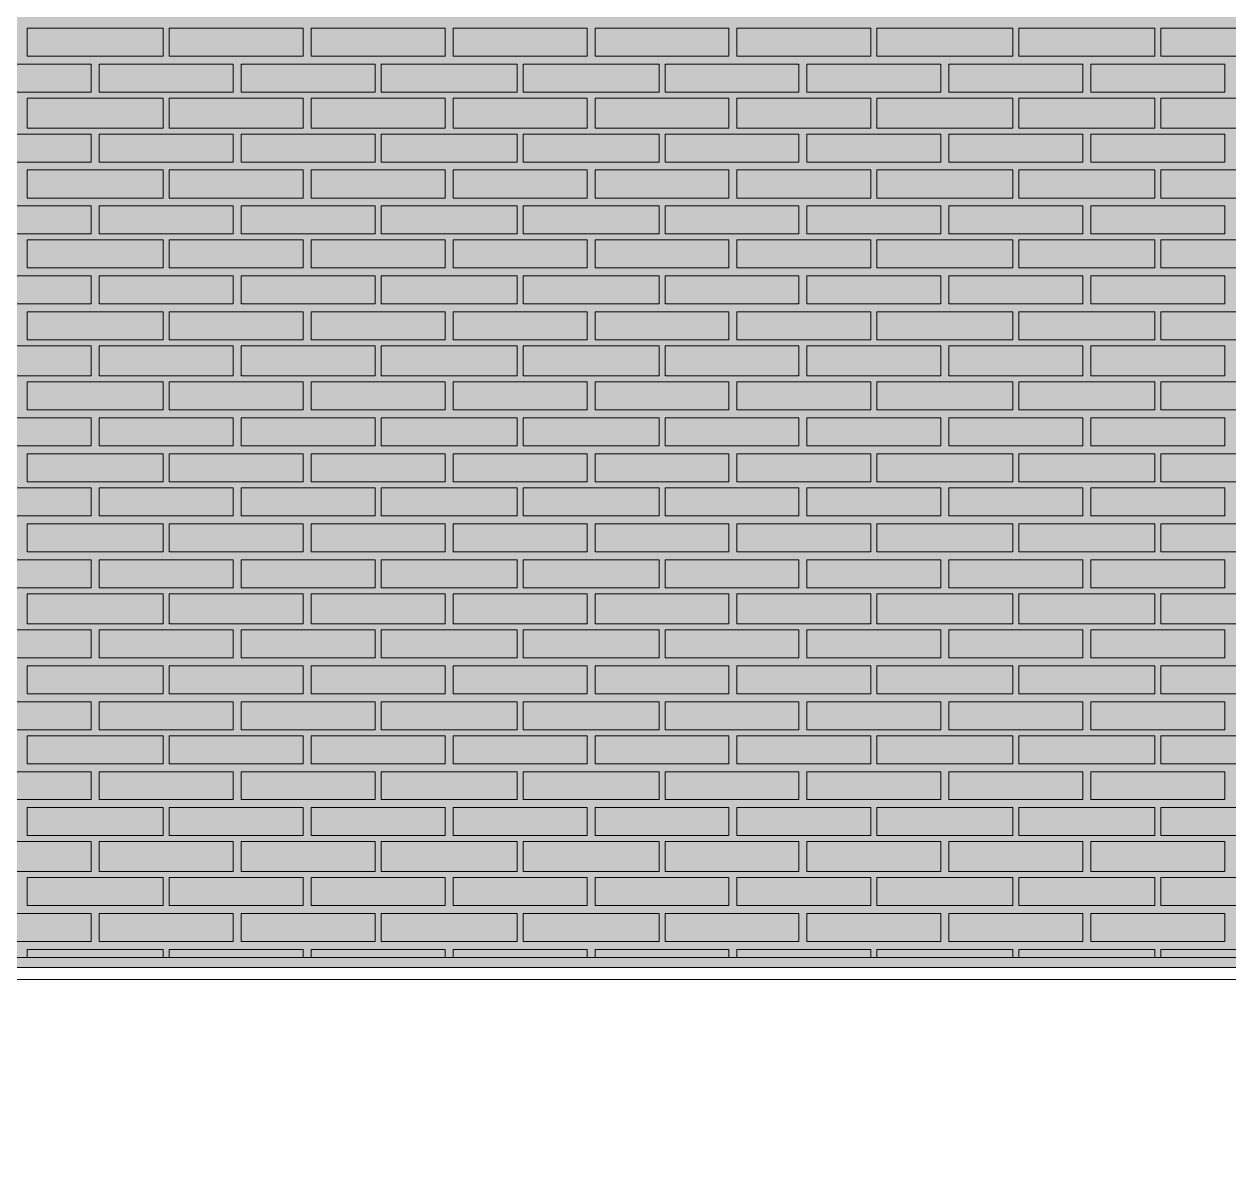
# Model space of a CAD drawing. Header units: millimetres. Extents: x -28928 to 100580, y -22867 to 36490.
# Drawn here: x 77097 to 79646, y 15875 to 18319 of the extents above; entities that cross this region are included whole.
import ezdxf

# ---------------------------------------------------------------- set-up
doc = ezdxf.new("R2010")
doc.units = ezdxf.units.MM
doc.layers.add('PDF _Геометрия', color=7, linetype='Continuous', true_color=0x8f8e8d)
doc.layers.add('PDF _Сплошная заливка', color=7, linetype='Continuous', true_color=0xffffff)

msp = doc.modelspace()

# ---------------------------------------------------------------- hatches: boundary and pattern name
at = {"layer": 'PDF _Сплошная заливка', "true_color": 0xdcd6cf, "transparency": 33554559}
msp.add_hatch(color=254, dxfattribs=at).paths.add_polyline_path([(64868.4, 16343.4), (64868.4, 19592.6), (66268.7, 19592.6), (66268.7, 16343.4), (82239.9, 16343.4), (82239.9, 30089.1), (52662.6, 30089.1), (52662.6, 16343.4), (62173.4, 16343.4), (62173.4, 19592.6), (64271.8, 19592.6), (64271.8, 16343.4)])

# ---------------------------------------------------------------- linework, layer by layer
at = {"layer": 'PDF _Геометрия', "color": 7, "lineweight": 9}
for points in [[(66268.7, 16343.4), (82239.9, 16343.4), (82261.1, 16343.4), (82261.1, 30089.1)], [(82117.2, 14536.8), (82117.2, 16296.8), (63269.1, 16296.8), (-22471.6, 16296.8)]]:
    msp.add_lwpolyline(points, dxfattribs=at)
at = {"layer": 'PDF _Геометрия', "lineweight": 9}
for points in [[(77391.4, 18251.4), (77247.6, 18251.4), (77103.7, 18251.4), (77103.7, 18310.7), (77247.6, 18310.7), (77391.4, 18310.7)], [(77687.6, 18251.4), (77548, 18251.4), (77404.1, 18251.4), (77404.1, 18310.7), (77548, 18310.7), (77687.6, 18310.7)], [(77988, 18251.4), (77848.4, 18251.4), (77704.5, 18251.4), (77704.5, 18310.7), (77848.4, 18310.7), (77988, 18310.7)], [(78288.4, 18251.4), (78148.7, 18251.4), (78004.9, 18251.4), (78004.9, 18310.7), (78148.7, 18310.7), (78288.4, 18310.7)], [(78588.7, 18251.4), (78444.9, 18251.4), (78305.3, 18251.4), (78305.3, 18310.7), (78444.9, 18310.7), (78588.7, 18310.7)], [(78889.1, 18251.4), (78745.3, 18251.4), (78605.7, 18251.4), (78605.7, 18310.7), (78745.3, 18310.7), (78889.1, 18310.7)], [(79189.5, 18251.4), (79045.7, 18251.4), (78901.8, 18251.4), (78901.8, 18310.7), (79045.7, 18310.7), (79189.5, 18310.7)], [(79489.9, 18251.4), (79346.1, 18251.4), (79202.2, 18251.4), (79202.2, 18310.7), (79346.1, 18310.7), (79489.9, 18310.7)], [(79790.3, 18251.4), (79646.4, 18251.4), (79502.6, 18251.4), (79502.6, 18310.7), (79646.4, 18310.7), (79790.3, 18310.7)], [(77239.1, 18234.5), (77239.1, 18175.3), (76955.7, 18175.3), (76955.7, 18234.5)], [(77539.5, 18234.5), (77539.5, 18175.3), (77256.1, 18175.3), (77256.1, 18234.5)], [(77839.9, 18234.5), (77839.9, 18175.3), (77556.4, 18175.3), (77556.4, 18234.5)], [(78140.3, 18234.5), (78140.3, 18175.3), (77852.6, 18175.3), (77852.6, 18234.5)], [(78440.7, 18234.5), (78440.7, 18175.3), (78153, 18175.3), (78153, 18234.5)], [(78736.8, 18234.5), (78736.8, 18175.3), (78453.4, 18175.3), (78453.4, 18234.5)], [(79037.2, 18234.5), (79037.2, 18175.3), (78753.7, 18175.3), (78753.7, 18234.5)], [(79337.6, 18234.5), (79337.6, 18175.3), (79054.1, 18175.3), (79054.1, 18234.5)], [(79638, 18234.5), (79638, 18175.3), (79354.5, 18175.3), (79354.5, 18234.5)], [(77391.4, 18099.1), (77247.6, 18099.1), (77103.7, 18099.1), (77103.7, 18162.6), (77247.6, 18162.6), (77391.4, 18162.6)], [(77687.6, 18099.1), (77548, 18099.1), (77404.1, 18099.1), (77404.1, 18162.6), (77548, 18162.6), (77687.6, 18162.6)], [(77988, 18099.1), (77848.4, 18099.1), (77704.5, 18099.1), (77704.5, 18162.6), (77848.4, 18162.6), (77988, 18162.6)], [(78288.4, 18099.1), (78148.7, 18099.1), (78004.9, 18099.1), (78004.9, 18162.6), (78148.7, 18162.6), (78288.4, 18162.6)], [(78588.7, 18099.1), (78444.9, 18099.1), (78305.3, 18099.1), (78305.3, 18162.6), (78444.9, 18162.6), (78588.7, 18162.6)], [(78889.1, 18099.1), (78745.3, 18099.1), (78605.7, 18099.1), (78605.7, 18162.6), (78745.3, 18162.6), (78889.1, 18162.6)], [(79189.5, 18099.1), (79045.7, 18099.1), (78901.8, 18099.1), (78901.8, 18162.6), (79045.7, 18162.6), (79189.5, 18162.6)], [(79489.9, 18099.1), (79346.1, 18099.1), (79202.2, 18099.1), (79202.2, 18162.6), (79346.1, 18162.6), (79489.9, 18162.6)], [(79790.3, 18099.1), (79646.4, 18099.1), (79502.6, 18099.1), (79502.6, 18162.6), (79646.4, 18162.6), (79790.3, 18162.6)], [(77239.1, 18086.4), (77239.1, 18027.2), (76955.7, 18027.2), (76955.7, 18086.4)], [(77539.5, 18086.4), (77539.5, 18027.2), (77256.1, 18027.2), (77256.1, 18086.4)], [(77839.9, 18086.4), (77839.9, 18027.2), (77556.4, 18027.2), (77556.4, 18086.4)], [(78140.3, 18086.4), (78140.3, 18027.2), (77852.6, 18027.2), (77852.6, 18086.4)], [(78440.7, 18086.4), (78440.7, 18027.2), (78153, 18027.2), (78153, 18086.4)], [(78736.8, 18086.4), (78736.8, 18027.2), (78453.4, 18027.2), (78453.4, 18086.4)], [(79037.2, 18086.4), (79037.2, 18027.2), (78753.7, 18027.2), (78753.7, 18086.4)], [(79337.6, 18086.4), (79337.6, 18027.2), (79054.1, 18027.2), (79054.1, 18086.4)], [(79638, 18086.4), (79638, 18027.2), (79354.5, 18027.2), (79354.5, 18086.4)], [(77391.4, 17951), (77247.6, 17951), (77103.7, 17951), (77103.7, 18010.3), (77247.6, 18010.3), (77391.4, 18010.3)], [(77687.6, 17951), (77548, 17951), (77404.1, 17951), (77404.1, 18010.3), (77548, 18010.3), (77687.6, 18010.3)], [(77988, 17951), (77848.4, 17951), (77704.5, 17951), (77704.5, 18010.3), (77848.4, 18010.3), (77988, 18010.3)], [(78288.4, 17951), (78148.7, 17951), (78004.9, 17951), (78004.9, 18010.3), (78148.7, 18010.3), (78288.4, 18010.3)], [(78588.7, 17951), (78444.9, 17951), (78305.3, 17951), (78305.3, 18010.3), (78444.9, 18010.3), (78588.7, 18010.3)], [(78889.1, 17951), (78745.3, 17951), (78605.7, 17951), (78605.7, 18010.3), (78745.3, 18010.3), (78889.1, 18010.3)], [(79189.5, 17951), (79045.7, 17951), (78901.8, 17951), (78901.8, 18010.3), (79045.7, 18010.3), (79189.5, 18010.3)], [(79489.9, 17951), (79346.1, 17951), (79202.2, 17951), (79202.2, 18010.3), (79346.1, 18010.3), (79489.9, 18010.3)], [(79790.3, 17951), (79646.4, 17951), (79502.6, 17951), (79502.6, 18010.3), (79646.4, 18010.3), (79790.3, 18010.3)], [(77239.1, 17934.1), (77239.1, 17874.9), (76955.7, 17874.9), (76955.7, 17934.1)], [(77539.5, 17934.1), (77539.5, 17874.9), (77256.1, 17874.9), (77256.1, 17934.1)], [(77839.9, 17934.1), (77839.9, 17874.9), (77556.4, 17874.9), (77556.4, 17934.1)], [(78140.3, 17934.1), (78140.3, 17874.9), (77852.6, 17874.9), (77852.6, 17934.1)], [(78440.7, 17934.1), (78440.7, 17874.9), (78153, 17874.9), (78153, 17934.1)], [(78736.8, 17934.1), (78736.8, 17874.9), (78453.4, 17874.9), (78453.4, 17934.1)], [(79037.2, 17934.1), (79037.2, 17874.9), (78753.7, 17874.9), (78753.7, 17934.1)], [(79337.6, 17934.1), (79337.6, 17874.9), (79054.1, 17874.9), (79054.1, 17934.1)], [(79638, 17934.1), (79638, 17874.9), (79354.5, 17874.9), (79354.5, 17934.1)], [(77391.4, 17803), (77247.6, 17803), (77103.7, 17803), (77103.7, 17862.2), (77247.6, 17862.2), (77391.4, 17862.2)], [(77687.6, 17803), (77548, 17803), (77404.1, 17803), (77404.1, 17862.2), (77548, 17862.2), (77687.6, 17862.2)], [(77988, 17803), (77848.4, 17803), (77704.5, 17803), (77704.5, 17862.2), (77848.4, 17862.2), (77988, 17862.2)], [(78288.4, 17803), (78148.7, 17803), (78004.9, 17803), (78004.9, 17862.2), (78148.7, 17862.2), (78288.4, 17862.2)], [(78588.7, 17803), (78444.9, 17803), (78305.3, 17803), (78305.3, 17862.2), (78444.9, 17862.2), (78588.7, 17862.2)], [(78889.1, 17803), (78745.3, 17803), (78605.7, 17803), (78605.7, 17862.2), (78745.3, 17862.2), (78889.1, 17862.2)], [(79189.5, 17803), (79045.7, 17803), (78901.8, 17803), (78901.8, 17862.2), (79045.7, 17862.2), (79189.5, 17862.2)], [(79489.9, 17803), (79346.1, 17803), (79202.2, 17803), (79202.2, 17862.2), (79346.1, 17862.2), (79489.9, 17862.2)], [(79790.3, 17803), (79646.4, 17803), (79502.6, 17803), (79502.6, 17862.2), (79646.4, 17862.2), (79790.3, 17862.2)], [(77239.1, 17786), (77239.1, 17726.8), (76955.7, 17726.8), (76955.7, 17786)], [(77539.5, 17786), (77539.5, 17726.8), (77256.1, 17726.8), (77256.1, 17786)], [(77839.9, 17786), (77839.9, 17726.8), (77556.4, 17726.8), (77556.4, 17786)], [(78140.3, 17786), (78140.3, 17726.8), (77852.6, 17726.8), (77852.6, 17786)], [(78440.7, 17786), (78440.7, 17726.8), (78153, 17726.8), (78153, 17786)], [(78736.8, 17786), (78736.8, 17726.8), (78453.4, 17726.8), (78453.4, 17786)], [(79037.2, 17786), (79037.2, 17726.8), (78753.7, 17726.8), (78753.7, 17786)], [(79337.6, 17786), (79337.6, 17726.8), (79054.1, 17726.8), (79054.1, 17786)], [(79638, 17786), (79638, 17726.8), (79354.5, 17726.8), (79354.5, 17786)], [(77391.4, 17650.7), (77247.6, 17650.7), (77103.7, 17650.7), (77103.7, 17709.9), (77247.6, 17709.9), (77391.4, 17709.9)], [(77687.6, 17650.7), (77548, 17650.7), (77404.1, 17650.7), (77404.1, 17709.9), (77548, 17709.9), (77687.6, 17709.9)], [(77988, 17650.7), (77848.4, 17650.7), (77704.5, 17650.7), (77704.5, 17709.9), (77848.4, 17709.9), (77988, 17709.9)], [(78288.4, 17650.7), (78148.7, 17650.7), (78004.9, 17650.7), (78004.9, 17709.9), (78148.7, 17709.9), (78288.4, 17709.9)], [(78588.7, 17650.7), (78444.9, 17650.7), (78305.3, 17650.7), (78305.3, 17709.9), (78444.9, 17709.9), (78588.7, 17709.9)], [(78889.1, 17650.7), (78745.3, 17650.7), (78605.7, 17650.7), (78605.7, 17709.9), (78745.3, 17709.9), (78889.1, 17709.9)], [(79189.5, 17650.7), (79045.7, 17650.7), (78901.8, 17650.7), (78901.8, 17709.9), (79045.7, 17709.9), (79189.5, 17709.9)], [(79489.9, 17650.7), (79346.1, 17650.7), (79202.2, 17650.7), (79202.2, 17709.9), (79346.1, 17709.9), (79489.9, 17709.9)], [(79790.3, 17650.7), (79646.4, 17650.7), (79502.6, 17650.7), (79502.6, 17709.9), (79646.4, 17709.9), (79790.3, 17709.9)], [(77239.1, 17638), (77239.1, 17574.5), (76955.7, 17574.5), (76955.7, 17638)], [(77539.5, 17638), (77539.5, 17574.5), (77256.1, 17574.5), (77256.1, 17638)], [(77839.9, 17638), (77839.9, 17574.5), (77556.4, 17574.5), (77556.4, 17638)], [(78140.3, 17638), (78140.3, 17574.5), (77852.6, 17574.5), (77852.6, 17638)], [(78440.7, 17638), (78440.7, 17574.5), (78153, 17574.5), (78153, 17638)], [(78736.8, 17638), (78736.8, 17574.5), (78453.4, 17574.5), (78453.4, 17638)], [(79037.2, 17638), (79037.2, 17574.5), (78753.7, 17574.5), (78753.7, 17638)], [(79337.6, 17638), (79337.6, 17574.5), (79054.1, 17574.5), (79054.1, 17638)], [(79638, 17638), (79638, 17574.5), (79354.5, 17574.5), (79354.5, 17638)], [(77391.4, 17502.6), (77247.6, 17502.6), (77103.7, 17502.6), (77103.7, 17561.8), (77247.6, 17561.8), (77391.4, 17561.8)], [(77687.6, 17502.6), (77548, 17502.6), (77404.1, 17502.6), (77404.1, 17561.8), (77548, 17561.8), (77687.6, 17561.8)], [(77988, 17502.6), (77848.4, 17502.6), (77704.5, 17502.6), (77704.5, 17561.8), (77848.4, 17561.8), (77988, 17561.8)], [(78288.4, 17502.6), (78148.7, 17502.6), (78004.9, 17502.6), (78004.9, 17561.8), (78148.7, 17561.8), (78288.4, 17561.8)], [(78588.7, 17502.6), (78444.9, 17502.6), (78305.3, 17502.6), (78305.3, 17561.8), (78444.9, 17561.8), (78588.7, 17561.8)], [(78889.1, 17502.6), (78745.3, 17502.6), (78605.7, 17502.6), (78605.7, 17561.8), (78745.3, 17561.8), (78889.1, 17561.8)], [(79189.5, 17502.6), (79045.7, 17502.6), (78901.8, 17502.6), (78901.8, 17561.8), (79045.7, 17561.8), (79189.5, 17561.8)], [(79489.9, 17502.6), (79346.1, 17502.6), (79202.2, 17502.6), (79202.2, 17561.8), (79346.1, 17561.8), (79489.9, 17561.8)], [(79790.3, 17502.6), (79646.4, 17502.6), (79502.6, 17502.6), (79502.6, 17561.8), (79646.4, 17561.8), (79790.3, 17561.8)], [(77239.1, 17485.7), (77239.1, 17426.4), (76955.7, 17426.4), (76955.7, 17485.7)], [(77539.5, 17485.7), (77539.5, 17426.4), (77256.1, 17426.4), (77256.1, 17485.7)], [(77839.9, 17485.7), (77839.9, 17426.4), (77556.4, 17426.4), (77556.4, 17485.7)], [(78140.3, 17485.7), (78140.3, 17426.4), (77852.6, 17426.4), (77852.6, 17485.7)], [(78440.7, 17485.7), (78440.7, 17426.4), (78153, 17426.4), (78153, 17485.7)], [(78736.8, 17485.7), (78736.8, 17426.4), (78453.4, 17426.4), (78453.4, 17485.7)], [(79037.2, 17485.7), (79037.2, 17426.4), (78753.7, 17426.4), (78753.7, 17485.7)], [(79337.6, 17485.7), (79337.6, 17426.4), (79054.1, 17426.4), (79054.1, 17485.7)], [(79638, 17485.7), (79638, 17426.4), (79354.5, 17426.4), (79354.5, 17485.7)], [(77391.4, 17350.3), (77247.6, 17350.3), (77103.7, 17350.3), (77103.7, 17409.5), (77247.6, 17409.5), (77391.4, 17409.5)], [(77687.6, 17350.3), (77548, 17350.3), (77404.1, 17350.3), (77404.1, 17409.5), (77548, 17409.5), (77687.6, 17409.5)], [(77988, 17350.3), (77848.4, 17350.3), (77704.5, 17350.3), (77704.5, 17409.5), (77848.4, 17409.5), (77988, 17409.5)], [(78288.4, 17350.3), (78148.7, 17350.3), (78004.9, 17350.3), (78004.9, 17409.5), (78148.7, 17409.5), (78288.4, 17409.5)], [(78588.7, 17350.3), (78444.9, 17350.3), (78305.3, 17350.3), (78305.3, 17409.5), (78444.9, 17409.5), (78588.7, 17409.5)], [(78889.1, 17350.3), (78745.3, 17350.3), (78605.7, 17350.3), (78605.7, 17409.5), (78745.3, 17409.5), (78889.1, 17409.5)], [(79189.5, 17350.3), (79045.7, 17350.3), (78901.8, 17350.3), (78901.8, 17409.5), (79045.7, 17409.5), (79189.5, 17409.5)], [(79489.9, 17350.3), (79346.1, 17350.3), (79202.2, 17350.3), (79202.2, 17409.5), (79346.1, 17409.5), (79489.9, 17409.5)], [(79790.3, 17350.3), (79646.4, 17350.3), (79502.6, 17350.3), (79502.6, 17409.5), (79646.4, 17409.5), (79790.3, 17409.5)], [(77239.1, 17337.6), (77239.1, 17278.4), (76955.7, 17278.4), (76955.7, 17337.6)], [(77539.5, 17337.6), (77539.5, 17278.4), (77256.1, 17278.4), (77256.1, 17337.6)], [(77839.9, 17337.6), (77839.9, 17278.4), (77556.4, 17278.4), (77556.4, 17337.6)], [(78140.3, 17337.6), (78140.3, 17278.4), (77852.6, 17278.4), (77852.6, 17337.6)], [(78440.7, 17337.6), (78440.7, 17278.4), (78153, 17278.4), (78153, 17337.6)], [(78736.8, 17337.6), (78736.8, 17278.4), (78453.4, 17278.4), (78453.4, 17337.6)], [(79037.2, 17337.6), (79037.2, 17278.4), (78753.7, 17278.4), (78753.7, 17337.6)], [(79337.6, 17337.6), (79337.6, 17278.4), (79054.1, 17278.4), (79054.1, 17337.6)], [(79638, 17337.6), (79638, 17278.4), (79354.5, 17278.4), (79354.5, 17337.6)], [(77391.4, 17202.2), (77247.6, 17202.2), (77103.7, 17202.2), (77103.7, 17261.4), (77247.6, 17261.4), (77391.4, 17261.4)], [(77687.6, 17202.2), (77548, 17202.2), (77404.1, 17202.2), (77404.1, 17261.4), (77548, 17261.4), (77687.6, 17261.4)], [(77988, 17202.2), (77848.4, 17202.2), (77704.5, 17202.2), (77704.5, 17261.4), (77848.4, 17261.4), (77988, 17261.4)], [(78288.4, 17202.2), (78148.7, 17202.2), (78004.9, 17202.2), (78004.9, 17261.4), (78148.7, 17261.4), (78288.4, 17261.4)], [(78588.7, 17202.2), (78444.9, 17202.2), (78305.3, 17202.2), (78305.3, 17261.4), (78444.9, 17261.4), (78588.7, 17261.4)], [(78889.1, 17202.2), (78745.3, 17202.2), (78605.7, 17202.2), (78605.7, 17261.4), (78745.3, 17261.4), (78889.1, 17261.4)], [(79189.5, 17202.2), (79045.7, 17202.2), (78901.8, 17202.2), (78901.8, 17261.4), (79045.7, 17261.4), (79189.5, 17261.4)], [(79489.9, 17202.2), (79346.1, 17202.2), (79202.2, 17202.2), (79202.2, 17261.4), (79346.1, 17261.4), (79489.9, 17261.4)], [(79790.3, 17202.2), (79646.4, 17202.2), (79502.6, 17202.2), (79502.6, 17261.4), (79646.4, 17261.4), (79790.3, 17261.4)], [(77239.1, 17185.3), (77239.1, 17126), (76955.7, 17126), (76955.7, 17185.3)], [(77539.5, 17185.3), (77539.5, 17126), (77256.1, 17126), (77256.1, 17185.3)], [(77839.9, 17185.3), (77839.9, 17126), (77556.4, 17126), (77556.4, 17185.3)], [(78140.3, 17185.3), (78140.3, 17126), (77852.6, 17126), (77852.6, 17185.3)], [(78440.7, 17185.3), (78440.7, 17126), (78153, 17126), (78153, 17185.3)], [(78736.8, 17185.3), (78736.8, 17126), (78453.4, 17126), (78453.4, 17185.3)], [(79037.2, 17185.3), (79037.2, 17126), (78753.7, 17126), (78753.7, 17185.3)], [(79337.6, 17185.3), (79337.6, 17126), (79054.1, 17126), (79054.1, 17185.3)], [(79638, 17185.3), (79638, 17126), (79354.5, 17126), (79354.5, 17185.3)], [(77391.4, 17049.9), (77247.6, 17049.9), (77103.7, 17049.9), (77103.7, 17113.4), (77247.6, 17113.4), (77391.4, 17113.4)], [(77687.6, 17049.9), (77548, 17049.9), (77404.1, 17049.9), (77404.1, 17113.4), (77548, 17113.4), (77687.6, 17113.4)], [(77988, 17049.9), (77848.4, 17049.9), (77704.5, 17049.9), (77704.5, 17113.4), (77848.4, 17113.4), (77988, 17113.4)], [(78288.4, 17049.9), (78148.7, 17049.9), (78004.9, 17049.9), (78004.9, 17113.4), (78148.7, 17113.4), (78288.4, 17113.4)], [(78588.7, 17049.9), (78444.9, 17049.9), (78305.3, 17049.9), (78305.3, 17113.4), (78444.9, 17113.4), (78588.7, 17113.4)], [(78889.1, 17049.9), (78745.3, 17049.9), (78605.7, 17049.9), (78605.7, 17113.4), (78745.3, 17113.4), (78889.1, 17113.4)], [(79189.5, 17049.9), (79045.7, 17049.9), (78901.8, 17049.9), (78901.8, 17113.4), (79045.7, 17113.4), (79189.5, 17113.4)], [(79489.9, 17049.9), (79346.1, 17049.9), (79202.2, 17049.9), (79202.2, 17113.4), (79346.1, 17113.4), (79489.9, 17113.4)], [(79790.3, 17049.9), (79646.4, 17049.9), (79502.6, 17049.9), (79502.6, 17113.4), (79646.4, 17113.4), (79790.3, 17113.4)], [(77239.1, 17037.2), (77239.1, 16978), (76955.7, 16978), (76955.7, 17037.2)], [(77539.5, 17037.2), (77539.5, 16978), (77256.1, 16978), (77256.1, 17037.2)], [(77839.9, 17037.2), (77839.9, 16978), (77556.4, 16978), (77556.4, 17037.2)], [(78140.3, 17037.2), (78140.3, 16978), (77852.6, 16978), (77852.6, 17037.2)], [(78440.7, 17037.2), (78440.7, 16978), (78153, 16978), (78153, 17037.2)], [(78736.8, 17037.2), (78736.8, 16978), (78453.4, 16978), (78453.4, 17037.2)], [(79037.2, 17037.2), (79037.2, 16978), (78753.7, 16978), (78753.7, 17037.2)], [(79337.6, 17037.2), (79337.6, 16978), (79054.1, 16978), (79054.1, 17037.2)], [(79638, 17037.2), (79638, 16978), (79354.5, 16978), (79354.5, 17037.2)], [(77391.4, 16901.8), (77247.6, 16901.8), (77103.7, 16901.8), (77103.7, 16961), (77247.6, 16961), (77391.4, 16961)], [(77687.6, 16901.8), (77548, 16901.8), (77404.1, 16901.8), (77404.1, 16961), (77548, 16961), (77687.6, 16961)], [(77988, 16901.8), (77848.4, 16901.8), (77704.5, 16901.8), (77704.5, 16961), (77848.4, 16961), (77988, 16961)], [(78288.4, 16901.8), (78148.7, 16901.8), (78004.9, 16901.8), (78004.9, 16961), (78148.7, 16961), (78288.4, 16961)], [(78588.7, 16901.8), (78444.9, 16901.8), (78305.3, 16901.8), (78305.3, 16961), (78444.9, 16961), (78588.7, 16961)], [(78889.1, 16901.8), (78745.3, 16901.8), (78605.7, 16901.8), (78605.7, 16961), (78745.3, 16961), (78889.1, 16961)], [(79189.5, 16901.8), (79045.7, 16901.8), (78901.8, 16901.8), (78901.8, 16961), (79045.7, 16961), (79189.5, 16961)], [(79489.9, 16901.8), (79346.1, 16901.8), (79202.2, 16901.8), (79202.2, 16961), (79346.1, 16961), (79489.9, 16961)], [(79790.3, 16901.8), (79646.4, 16901.8), (79502.6, 16901.8), (79502.6, 16961), (79646.4, 16961), (79790.3, 16961)], [(77239.1, 16884.9), (77239.1, 16825.7), (76955.7, 16825.7), (76955.7, 16884.9)], [(77539.5, 16884.9), (77539.5, 16825.7), (77256.1, 16825.7), (77256.1, 16884.9)], [(77839.9, 16884.9), (77839.9, 16825.7), (77556.4, 16825.7), (77556.4, 16884.9)], [(78140.3, 16884.9), (78140.3, 16825.7), (77852.6, 16825.7), (77852.6, 16884.9)], [(78440.7, 16884.9), (78440.7, 16825.7), (78153, 16825.7), (78153, 16884.9)], [(78736.8, 16884.9), (78736.8, 16825.7), (78453.4, 16825.7), (78453.4, 16884.9)], [(79037.2, 16884.9), (79037.2, 16825.7), (78753.7, 16825.7), (78753.7, 16884.9)], [(79337.6, 16884.9), (79337.6, 16825.7), (79054.1, 16825.7), (79054.1, 16884.9)], [(79638, 16884.9), (79638, 16825.7), (79354.5, 16825.7), (79354.5, 16884.9)], [(77391.4, 16753.7), (77247.6, 16753.7), (77103.7, 16753.7), (77103.7, 16813), (77247.6, 16813), (77391.4, 16813)], [(77687.6, 16753.7), (77548, 16753.7), (77404.1, 16753.7), (77404.1, 16813), (77548, 16813), (77687.6, 16813)], [(77988, 16753.7), (77848.4, 16753.7), (77704.5, 16753.7), (77704.5, 16813), (77848.4, 16813), (77988, 16813)], [(78288.4, 16753.7), (78148.7, 16753.7), (78004.9, 16753.7), (78004.9, 16813), (78148.7, 16813), (78288.4, 16813)], [(78588.7, 16753.7), (78444.9, 16753.7), (78305.3, 16753.7), (78305.3, 16813), (78444.9, 16813), (78588.7, 16813)], [(78889.1, 16753.7), (78745.3, 16753.7), (78605.7, 16753.7), (78605.7, 16813), (78745.3, 16813), (78889.1, 16813)], [(79189.5, 16753.7), (79045.7, 16753.7), (78901.8, 16753.7), (78901.8, 16813), (79045.7, 16813), (79189.5, 16813)], [(79489.9, 16753.7), (79346.1, 16753.7), (79202.2, 16753.7), (79202.2, 16813), (79346.1, 16813), (79489.9, 16813)], [(79790.3, 16753.7), (79646.4, 16753.7), (79502.6, 16753.7), (79502.6, 16813), (79646.4, 16813), (79790.3, 16813)], [(77239.1, 16736.8), (77239.1, 16677.6), (76955.7, 16677.6), (76955.7, 16736.8)], [(77539.5, 16736.8), (77539.5, 16677.6), (77256.1, 16677.6), (77256.1, 16736.8)], [(77839.9, 16736.8), (77839.9, 16677.6), (77556.4, 16677.6), (77556.4, 16736.8)], [(78140.3, 16736.8), (78140.3, 16677.6), (77852.6, 16677.6), (77852.6, 16736.8)], [(78440.7, 16736.8), (78440.7, 16677.6), (78153, 16677.6), (78153, 16736.8)], [(78736.8, 16736.8), (78736.8, 16677.6), (78453.4, 16677.6), (78453.4, 16736.8)], [(79037.2, 16736.8), (79037.2, 16677.6), (78753.7, 16677.6), (78753.7, 16736.8)], [(79337.6, 16736.8), (79337.6, 16677.6), (79054.1, 16677.6), (79054.1, 16736.8)], [(79638, 16736.8), (79638, 16677.6), (79354.5, 16677.6), (79354.5, 16736.8)], [(77391.4, 16601.4), (77247.6, 16601.4), (77103.7, 16601.4), (77103.7, 16660.7), (77247.6, 16660.7), (77391.4, 16660.7)], [(77687.6, 16601.4), (77548, 16601.4), (77404.1, 16601.4), (77404.1, 16660.7), (77548, 16660.7), (77687.6, 16660.7)], [(77988, 16601.4), (77848.4, 16601.4), (77704.5, 16601.4), (77704.5, 16660.7), (77848.4, 16660.7), (77988, 16660.7)], [(78288.4, 16601.4), (78148.7, 16601.4), (78004.9, 16601.4), (78004.9, 16660.7), (78148.7, 16660.7), (78288.4, 16660.7)], [(78588.7, 16601.4), (78444.9, 16601.4), (78305.3, 16601.4), (78305.3, 16660.7), (78444.9, 16660.7), (78588.7, 16660.7)], [(78889.1, 16601.4), (78745.3, 16601.4), (78605.7, 16601.4), (78605.7, 16660.7), (78745.3, 16660.7), (78889.1, 16660.7)], [(79189.5, 16601.4), (79045.7, 16601.4), (78901.8, 16601.4), (78901.8, 16660.7), (79045.7, 16660.7), (79189.5, 16660.7)], [(79489.9, 16601.4), (79346.1, 16601.4), (79202.2, 16601.4), (79202.2, 16660.7), (79346.1, 16660.7), (79489.9, 16660.7)], [(79790.3, 16601.4), (79646.4, 16601.4), (79502.6, 16601.4), (79502.6, 16660.7), (79646.4, 16660.7), (79790.3, 16660.7)], [(77239.1, 16588.7), (77239.1, 16525.3), (76955.7, 16525.3), (76955.7, 16588.7)], [(77539.5, 16588.7), (77539.5, 16525.3), (77256.1, 16525.3), (77256.1, 16588.7)], [(77839.9, 16588.7), (77839.9, 16525.3), (77556.4, 16525.3), (77556.4, 16588.7)], [(78140.3, 16588.7), (78140.3, 16525.3), (77852.6, 16525.3), (77852.6, 16588.7)], [(78440.7, 16588.7), (78440.7, 16525.3), (78153, 16525.3), (78153, 16588.7)], [(78736.8, 16588.7), (78736.8, 16525.3), (78453.4, 16525.3), (78453.4, 16588.7)], [(79037.2, 16588.7), (79037.2, 16525.3), (78753.7, 16525.3), (78753.7, 16588.7)], [(79337.6, 16588.7), (79337.6, 16525.3), (79054.1, 16525.3), (79054.1, 16588.7)], [(79638, 16588.7), (79638, 16525.3), (79354.5, 16525.3), (79354.5, 16588.7)], [(77391.4, 16453.4), (77247.6, 16453.4), (77103.7, 16453.4), (77103.7, 16512.6), (77247.6, 16512.6), (77391.4, 16512.6)], [(77687.6, 16453.4), (77548, 16453.4), (77404.1, 16453.4), (77404.1, 16512.6), (77548, 16512.6), (77687.6, 16512.6)], [(77988, 16453.4), (77848.4, 16453.4), (77704.5, 16453.4), (77704.5, 16512.6), (77848.4, 16512.6), (77988, 16512.6)], [(78288.4, 16453.4), (78148.7, 16453.4), (78004.9, 16453.4), (78004.9, 16512.6), (78148.7, 16512.6), (78288.4, 16512.6)], [(78588.7, 16453.4), (78444.9, 16453.4), (78305.3, 16453.4), (78305.3, 16512.6), (78444.9, 16512.6), (78588.7, 16512.6)], [(78889.1, 16453.4), (78745.3, 16453.4), (78605.7, 16453.4), (78605.7, 16512.6), (78745.3, 16512.6), (78889.1, 16512.6)], [(79189.5, 16453.4), (79045.7, 16453.4), (78901.8, 16453.4), (78901.8, 16512.6), (79045.7, 16512.6), (79189.5, 16512.6)], [(79489.9, 16453.4), (79346.1, 16453.4), (79202.2, 16453.4), (79202.2, 16512.6), (79346.1, 16512.6), (79489.9, 16512.6)], [(79790.3, 16453.4), (79646.4, 16453.4), (79502.6, 16453.4), (79502.6, 16512.6), (79646.4, 16512.6), (79790.3, 16512.6)], [(77239.1, 16436.4), (77239.1, 16377.2), (76955.7, 16377.2), (76955.7, 16436.4)], [(77539.5, 16436.4), (77539.5, 16377.2), (77256.1, 16377.2), (77256.1, 16436.4)], [(77839.9, 16436.4), (77839.9, 16377.2), (77556.4, 16377.2), (77556.4, 16436.4)], [(78140.3, 16436.4), (78140.3, 16377.2), (77852.6, 16377.2), (77852.6, 16436.4)], [(78440.7, 16436.4), (78440.7, 16377.2), (78153, 16377.2), (78153, 16436.4)], [(78736.8, 16436.4), (78736.8, 16377.2), (78453.4, 16377.2), (78453.4, 16436.4)], [(79037.2, 16436.4), (79037.2, 16377.2), (78753.7, 16377.2), (78753.7, 16436.4)], [(79337.6, 16436.4), (79337.6, 16377.2), (79054.1, 16377.2), (79054.1, 16436.4)], [(79638, 16436.4), (79638, 16377.2), (79354.5, 16377.2), (79354.5, 16436.4)]]:
    msp.add_lwpolyline(points, close=True, dxfattribs=at)
at = {"layer": 'PDF _Геометрия', "color": 7, "lineweight": 9}
for points in [[(66268.7, 16343.4), (82235.7, 16343.4)], [(82235.7, 16322.2), (66268.7, 16322.2), (66268.7, 16343.4), (82235.7, 16343.4)]]:
    msp.add_lwpolyline(points, close=True, dxfattribs=at)
at = {"layer": 'PDF _Геометрия', "lineweight": 9}
for points in [[(77103.7, 16343.4), (77103.7, 16360.3), (77247.6, 16360.3), (77391.4, 16360.3), (77391.4, 16343.4)], [(77404.1, 16343.4), (77404.1, 16360.3), (77548, 16360.3), (77687.6, 16360.3), (77687.6, 16343.4)], [(77704.5, 16343.4), (77704.5, 16360.3), (77848.4, 16360.3), (77988, 16360.3), (77988, 16343.4)], [(78004.9, 16343.4), (78004.9, 16360.3), (78148.7, 16360.3), (78288.4, 16360.3), (78288.4, 16343.4)], [(78305.3, 16343.4), (78305.3, 16360.3), (78444.9, 16360.3), (78588.7, 16360.3), (78588.7, 16343.4)], [(78605.7, 16343.4), (78605.7, 16360.3), (78745.3, 16360.3), (78889.1, 16360.3), (78889.1, 16343.4)], [(78901.8, 16343.4), (78901.8, 16360.3), (79045.7, 16360.3), (79189.5, 16360.3), (79189.5, 16343.4)], [(79202.2, 16343.4), (79202.2, 16360.3), (79346.1, 16360.3), (79489.9, 16360.3), (79489.9, 16343.4)], [(79502.6, 16343.4), (79502.6, 16360.3), (79646.4, 16360.3), (79790.3, 16360.3), (79790.3, 16343.4)]]:
    msp.add_lwpolyline(points, dxfattribs=at)
at = {"layer": 'PDF _Сплошная заливка', "color": 252, "lineweight": 9, "true_color": 0xa48f7a, "transparency": 33554559}
msp.add_solid([(66268.7, 16343.4), (66268.7, 16322.2), (82235.7, 16343.4), (82235.7, 16322.2)], dxfattribs=at)

doc.saveas('drawing.dxf')
